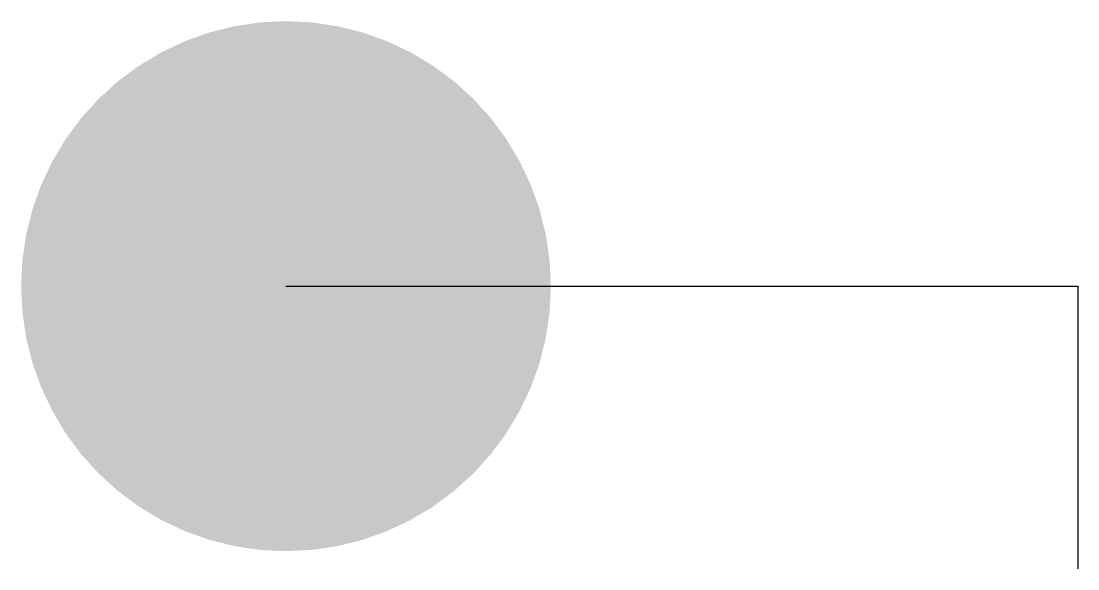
# Model space of a CAD drawing. Header units: metres. Extents: x -33109.66 to -33106.67, y 22280.17 to 22281.72.
import ezdxf

# ---------------------------------------------------------------- set-up
doc = ezdxf.new("R2010")
doc.units = ezdxf.units.M

# ---------------------------------------------------------------- blocks, each defined once
blk = doc.blocks.new('410250')
at = {"color": 4}
for p, q in [((0, 0), (2.2422, 0)), ((2.2422, 0), (2.2422, -0.8))]:
    blk.add_line(p, q, dxfattribs=at)
at = {"color": 4, "const_width": 0.75}
blk.add_lwpolyline([(-0.375, 0, 1), (0.375, 0, 1)], format="xyb", close=True, dxfattribs=at)

msp = doc.modelspace()

# ---------------------------------------------------------------- block references
msp.add_blockref('410250', (-33108.9125, 22280.9664))

doc.saveas('drawing.dxf')
